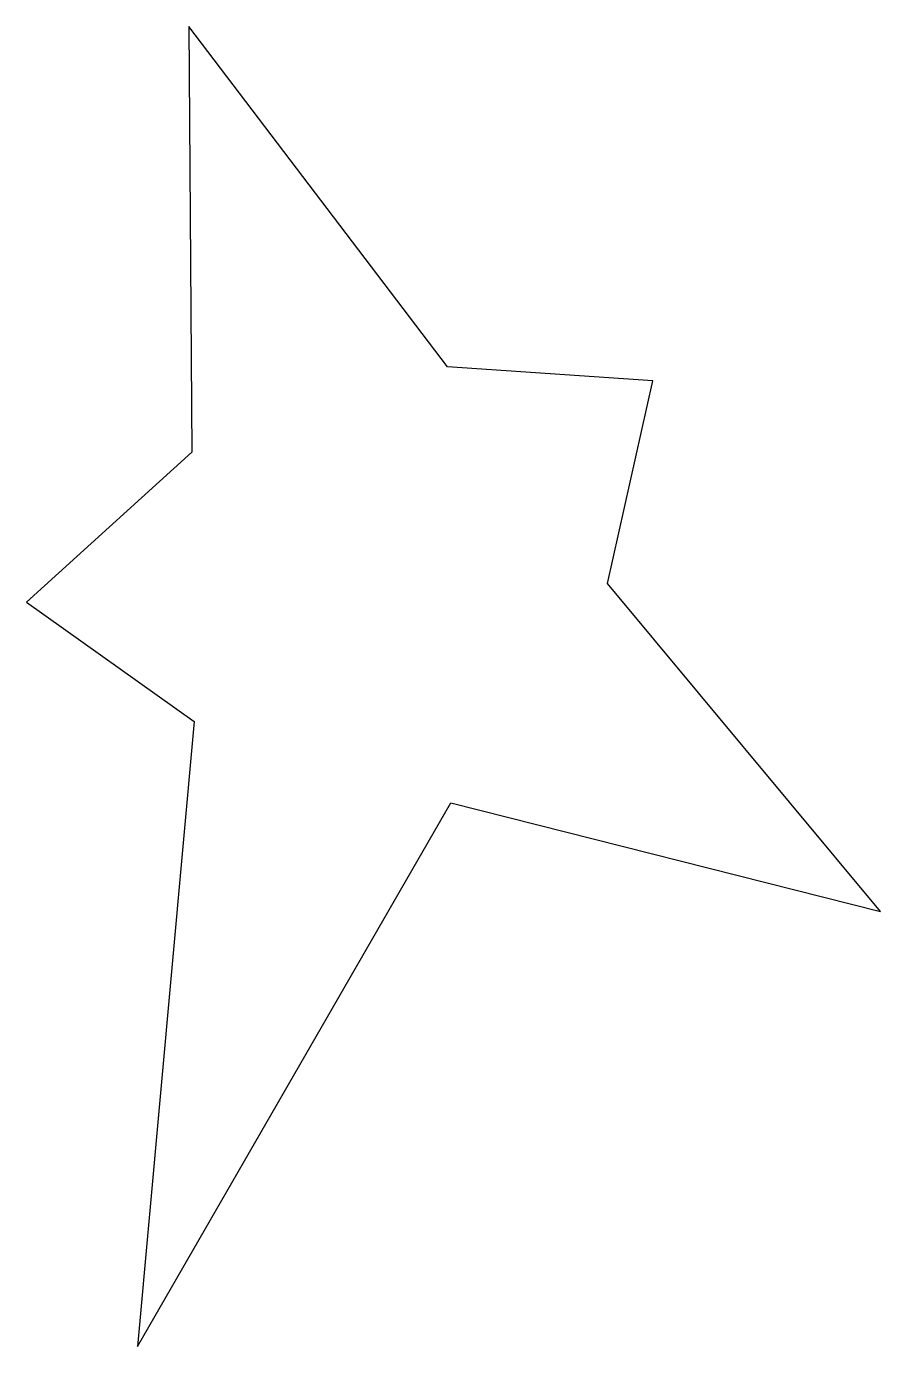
# Model space of a CAD drawing. Header units: centimetres. Extents: x -6.9 to 6.9, y -10.7 to 10.7.
import ezdxf

# ---------------------------------------------------------------- set-up
doc = ezdxf.new("R2010")
doc.units = ezdxf.units.CM
doc.header["$MEASUREMENT"] = 0
doc.layers.add('Camada 1', color=7, linetype='Continuous')

msp = doc.modelspace()

# ---------------------------------------------------------------- linework, layer by layer
at = {"layer": 'Camada 1'}
msp.add_open_spline([(-0.09652, 5.19917), (-0.09652, 5.19917), (3.24162, 4.9703), (3.24162, 4.9703), (3.24162, 4.9703), (3.24162, 4.9703), (2.50703, 1.67304), (2.50703, 1.67304), (2.50703, 1.67304), (2.50703, 1.67304), (6.9487, -3.66133), (6.9487, -3.66133), (6.9487, -3.66133), (6.9487, -3.66133), (-0.04199, -1.89272), (-0.04199, -1.89272), (-0.04199, -1.89272), (-0.04199, -1.89272), (-5.13948, -10.73695), (-5.13948, -10.73695), (-5.13948, -10.73695), (-5.13948, -10.73695), (-4.22098, -0.57028), (-4.22098, -0.57028), (-4.22098, -0.57028), (-4.22098, -0.57028), (-6.9487, 1.37395), (-6.9487, 1.37395), (-6.9487, 1.37395), (-6.9487, 1.37395), (-4.25461, 3.81275), (-4.25461, 3.81275), (-4.25461, 3.81275), (-4.25461, 3.81275), (-4.30451, 10.73695), (-4.30451, 10.73695), (-4.30451, 10.73695), (-4.30451, 10.73695), (-0.09652, 5.19917), (-0.09652, 5.19917)], degree=3, knots=[0, 0, 0, 0, 0.09090909, 0.09090909, 0.09090909, 0.09090909, 0.18181818, 0.18181818, 0.18181818, 0.18181818, 0.27272727, 0.27272727, 0.27272727, 0.27272727, 0.36363636, 0.36363636, 0.36363636, 0.36363636, 0.45454545, 0.45454545, 0.45454545, 0.45454545, 0.54545455, 0.54545455, 0.54545455, 0.54545455, 0.63636364, 0.63636364, 0.63636364, 0.63636364, 0.72727273, 0.72727273, 0.72727273, 0.72727273, 0.81818182, 0.81818182, 0.81818182, 0.81818182, 1, 1, 1, 1], dxfattribs=at)

doc.saveas('drawing.dxf')
